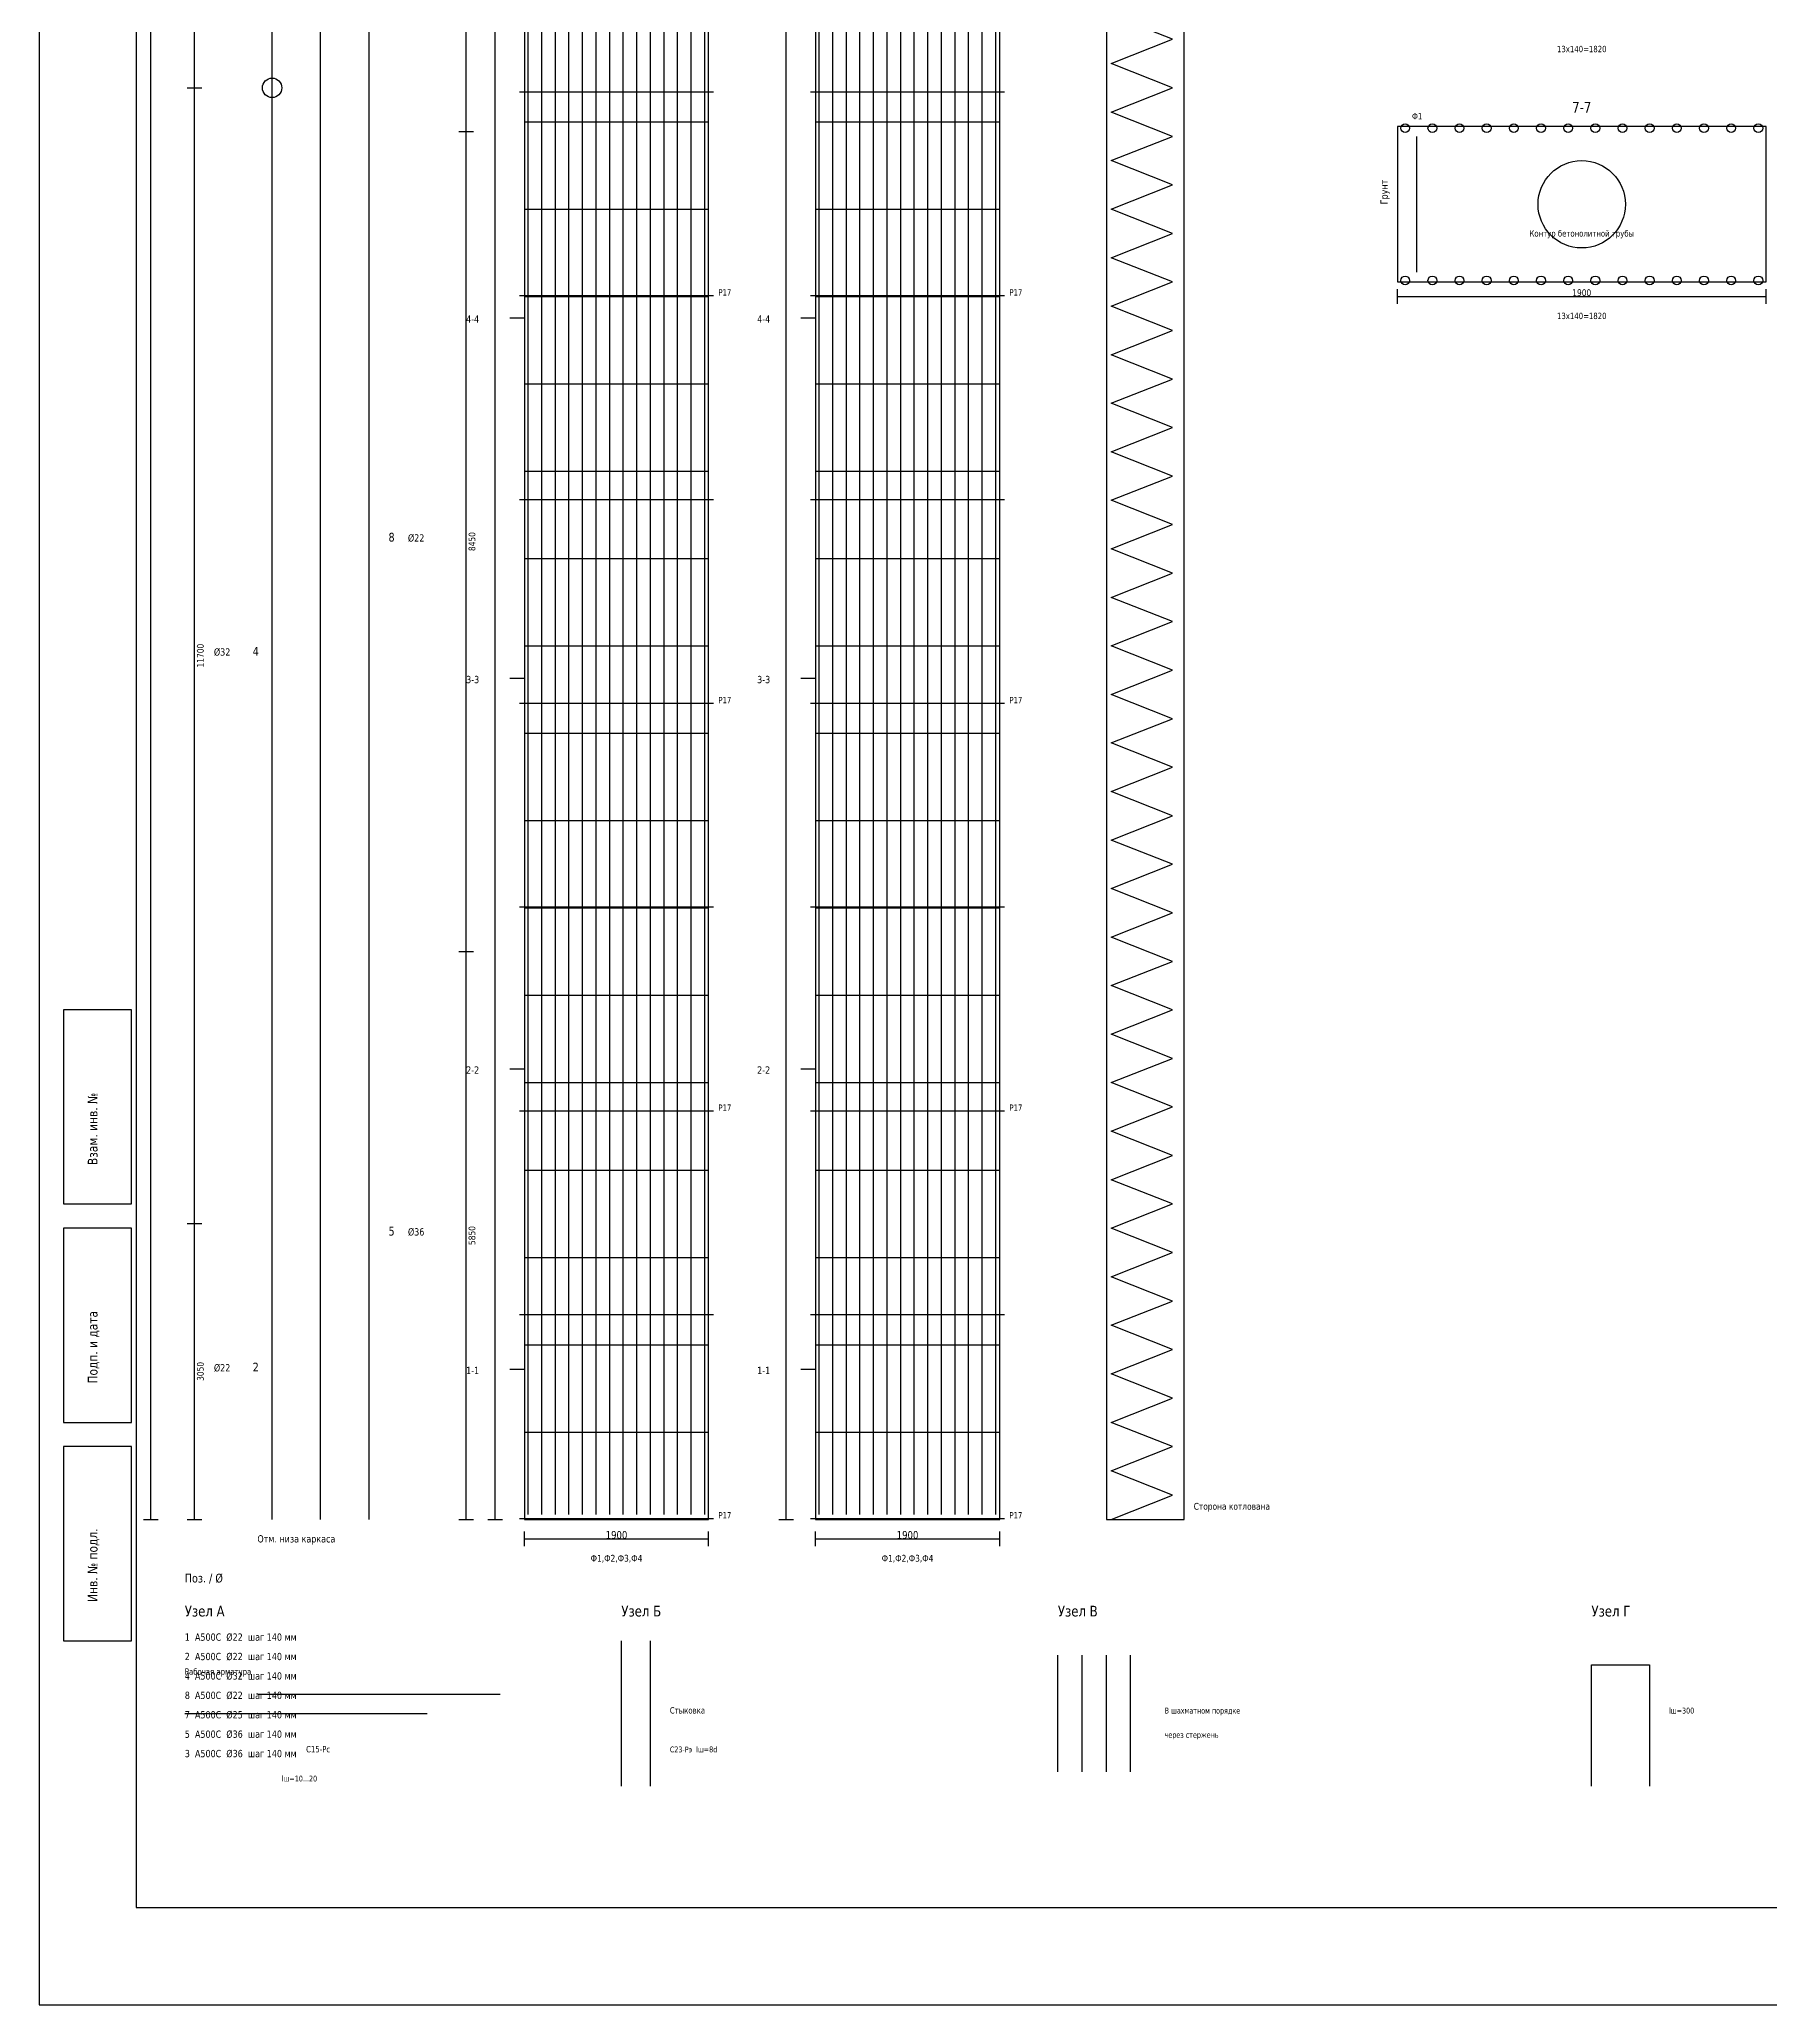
# Model space of a CAD drawing. Header units: millimetres. Extents: x 0 to 1189, y 0 to 841.
# Drawn here: x 0 to 356.8, y 0 to 405 of the extents above; entities that cross this region are included whole.
import ezdxf
from ezdxf.enums import TextEntityAlignment as Align

# ---------------------------------------------------------------- set-up
doc = ezdxf.new("R2010")
doc.units = ezdxf.units.MM
for name, color, linetype in [('CENTER', 8, 'Continuous'), ('DIMS', 8, 'Continuous'), ('EMBEDDED', 2, 'Continuous'), ('FRAME', 7, 'Continuous'), ('GEOMETRY', 7, 'Continuous'), ('REBAR', 1, 'Continuous'), ('SCHEME', 5, 'Continuous'), ('SECTIONS', 3, 'Continuous'), ('TEXT', 7, 'Continuous'), ('TRANSVERSE', 4, 'Continuous')]:
    doc.layers.add(name, color=color, linetype=linetype)
doc.styles.add('GOST', font='DejaVuSans.ttf')

msp = doc.modelspace()

# ---------------------------------------------------------------- linework, layer by layer
at = {"layer": 'CENTER'}
msp.add_line((58, 100), (58, 719), dxfattribs=at)
msp.add_circle((318, 371), 9, dxfattribs=at)
at = {"layer": 'DIMS'}
for p, q in [((23, 100), (23, 719)), ((94, 100), (94, 719)), ((154, 100), (154, 719)), ((32, 395), (32, 629)), ((88, 386), (88, 620)), ((30.5, 395), (33.5, 395)), ((30.5, 395), (33.5, 395)), ((32, 161), (32, 395)), ((86.5, 386), (89.5, 386)), ((86.5, 386), (89.5, 386)), ((88, 217), (88, 386)), ((280, 350.5), (280, 353.5)), ((356, 350.5), (356, 353.5)), ((280, 352), (356, 352)), ((86.5, 217), (89.5, 217)), ((86.5, 217), (89.5, 217)), ((88, 100), (88, 217)), ((30.5, 161), (33.5, 161)), ((30.5, 161), (33.5, 161)), ((32, 100), (32, 161)), ((21.5, 100), (24.5, 100)), ((30.5, 100), (33.5, 100)), ((86.5, 100), (89.5, 100)), ((92.5, 100), (95.5, 100)), ((100, 94.5), (100, 97.5)), ((138, 94.5), (138, 97.5)), ((152.5, 100), (155.5, 100)), ((160, 94.5), (160, 97.5)), ((198, 94.5), (198, 97.5)), ((100, 96), (138, 96)), ((160, 96), (198, 96))]:
    msp.add_line(p, q, dxfattribs=at)
at = {"layer": 'EMBEDDED'}
for p, q in [((99, 394.2), (139, 394.2)), ((159, 394.2), (199, 394.2)), ((284, 357), (284, 385)), ((99, 352.2), (139, 352.2)), ((159, 352.2), (199, 352.2)), ((99, 310.2), (139, 310.2)), ((159, 310.2), (199, 310.2)), ((99, 268.2), (139, 268.2)), ((159, 268.2), (199, 268.2)), ((99, 226.2), (139, 226.2)), ((159, 226.2), (199, 226.2)), ((99, 184.2), (139, 184.2)), ((159, 184.2), (199, 184.2)), ((99, 142.2), (139, 142.2)), ((159, 142.2), (199, 142.2)), ((99, 100.2), (139, 100.2)), ((159, 100.2), (199, 100.2))]:
    msp.add_line(p, q, dxfattribs=at)
at = {"layer": 'FRAME'}
for points in [[(0, 0), (1189, 0), (1189, 841), (0, 841)], [(20, 20), (1169, 20), (1169, 821), (20, 821)], [(5, 165), (19, 165), (19, 205), (5, 205)], [(5, 120), (19, 120), (19, 160), (5, 160)], [(5, 75), (19, 75), (19, 115), (5, 115)]]:
    msp.add_lwpolyline(points, close=True, dxfattribs=at)
at = {"layer": 'GEOMETRY'}
for points in [[(100, 100), (138, 100), (138, 719), (100, 719)], [(160, 100), (198, 100), (198, 719), (160, 719)], [(220, 100), (236, 100), (236, 719), (220, 719)]]:
    msp.add_lwpolyline(points, close=True, dxfattribs=at)
at = {"layer": 'REBAR'}
for p, q in [((100.8, 101), (100.8, 718)), ((103.6, 101), (103.6, 718)), ((106.4, 101), (106.4, 718)), ((109.2, 101), (109.2, 718)), ((112, 101), (112, 718)), ((114.8, 101), (114.8, 718)), ((117.6, 101), (117.6, 718)), ((120.4, 101), (120.4, 718)), ((123.2, 101), (123.2, 718)), ((126, 101), (126, 718)), ((128.8, 101), (128.8, 718)), ((131.6, 101), (131.6, 718)), ((134.4, 101), (134.4, 718)), ((137.2, 101), (137.2, 718)), ((160.8, 101), (160.8, 718)), ((163.6, 101), (163.6, 718)), ((166.4, 101), (166.4, 718)), ((169.2, 101), (169.2, 718)), ((172, 101), (172, 718)), ((174.8, 101), (174.8, 718)), ((177.6, 101), (177.6, 718)), ((180.4, 101), (180.4, 718)), ((183.2, 101), (183.2, 718)), ((186, 101), (186, 718)), ((188.8, 101), (188.8, 718)), ((191.6, 101), (191.6, 718)), ((194.4, 101), (194.4, 718)), ((197.2, 101), (197.2, 718)), ((48, 395), (48, 629)), ((68, 386), (68, 620)), ((48, 161), (48, 395)), ((68, 217), (68, 386)), ((68, 100), (68, 217)), ((48, 100), (48, 161)), ((120, 45), (120, 75)), ((126, 45), (126, 75)), ((210, 48), (210, 72)), ((215, 48), (215, 72)), ((220, 48), (220, 72)), ((225, 48), (225, 72)), ((45, 64), (95, 64)), ((30, 60), (80, 60))]:
    msp.add_line(p, q, dxfattribs=at)
for points in [[(221, 100), (233.6, 105), (221, 110), (233.6, 115), (221, 120), (233.6, 125), (221, 130), (233.6, 135), (221, 140), (233.6, 145), (221, 150), (233.6, 155), (221, 160), (233.6, 165), (221, 170), (233.6, 175), (221, 180), (233.6, 185), (221, 190), (233.6, 195), (221, 200), (233.6, 205), (221, 210), (233.6, 215), (221, 220), (233.6, 225), (221, 230), (233.6, 235), (221, 240), (233.6, 245), (221, 250), (233.6, 255), (221, 260), (233.6, 265), (221, 270), (233.6, 275), (221, 280), (233.6, 285), (221, 290), (233.6, 295), (221, 300), (233.6, 305), (221, 310), (233.6, 315), (221, 320), (233.6, 325), (221, 330), (233.6, 335), (221, 340), (233.6, 345), (221, 350), (233.6, 355), (221, 360), (233.6, 365), (221, 370), (233.6, 375), (221, 380), (233.6, 385), (221, 390), (233.6, 395), (221, 400), (233.6, 405), (221, 410)], [(320, 45), (320, 70), (332, 70), (332, 45)]]:
    msp.add_lwpolyline(points, dxfattribs=at)
for centre in [(281.6, 386.68), (287.2, 386.68), (292.8, 386.68), (298.4, 386.68), (304, 386.68), (309.6, 386.68), (315.2, 386.68), (320.8, 386.68), (326.4, 386.68), (332, 386.68), (337.6, 386.68), (343.2, 386.68), (348.8, 386.68), (354.4, 386.68), (281.6, 355.32), (287.2, 355.32), (292.8, 355.32), (298.4, 355.32), (304, 355.32), (309.6, 355.32), (315.2, 355.32), (320.8, 355.32), (326.4, 355.32), (332, 355.32), (337.6, 355.32), (343.2, 355.32), (348.8, 355.32), (354.4, 355.32)]:
    msp.add_circle(centre, 0.9, dxfattribs=at)
at = {"layer": 'SCHEME'}
msp.add_circle((48, 395), 2, dxfattribs=at)
at = {"layer": 'SECTIONS'}
for p, q in [((97, 347.6), (100, 347.6)), ((157, 347.6), (160, 347.6)), ((97, 273.32), (100, 273.32)), ((157, 273.32), (160, 273.32)), ((97, 192.85), (100, 192.85)), ((157, 192.85), (160, 192.85)), ((97, 130.95), (100, 130.95)), ((157, 130.95), (160, 130.95))]:
    msp.add_line(p, q, dxfattribs=at)
msp.add_lwpolyline([(280, 355), (356, 355), (356, 387), (280, 387)], close=True, dxfattribs=at)
at = {"layer": 'TRANSVERSE'}
for p, q in [((100, 388), (138, 388)), ((160, 388), (198, 388)), ((100, 370), (138, 370)), ((160, 370), (198, 370)), ((100, 352), (138, 352)), ((160, 352), (198, 352)), ((100, 334), (138, 334)), ((160, 334), (198, 334)), ((100, 316), (138, 316)), ((160, 316), (198, 316)), ((100, 298), (138, 298)), ((160, 298), (198, 298)), ((100, 280), (138, 280)), ((160, 280), (198, 280)), ((100, 262), (138, 262)), ((160, 262), (198, 262)), ((100, 244), (138, 244)), ((160, 244), (198, 244)), ((100, 226), (138, 226)), ((160, 226), (198, 226)), ((100, 208), (138, 208)), ((160, 208), (198, 208)), ((100, 190), (138, 190)), ((160, 190), (198, 190)), ((100, 172), (138, 172)), ((160, 172), (198, 172)), ((100, 154), (138, 154)), ((160, 154), (198, 154)), ((100, 136), (138, 136)), ((160, 136), (198, 136)), ((100, 118), (138, 118)), ((160, 118), (198, 118)), ((100, 100), (138, 100)), ((160, 100), (198, 100))]:
    msp.add_line(p, q, dxfattribs=at)

# ---------------------------------------------------------------- texts
at = {"layer": 'DIMS', "style": 'GOST', "width": 0.8}
for s, height, p in [('13х140=1820', 1.3, (318, 403)), ('1900', 1.4, (318, 352.8)), ('13х140=1820', 1.3, (318, 348)), ('1900', 1.6, (119, 96.8)), ('1900', 1.6, (179, 96.8))]:
    msp.add_text(s, height=height, dxfattribs=at).set_placement(p, align=Align.MIDDLE_CENTER)
for s, p in [('8450', (89.2, 301.5)), ('11700', (33.2, 278)), ('5850', (89.2, 158.5)), ('3050', (33.2, 130.5))]:
    msp.add_text(s, height=1.4, rotation=90, dxfattribs=at).set_placement(p, align=Align.MIDDLE_CENTER)
at = {"layer": 'TEXT', "style": 'GOST', "width": 0.8}
for s, height, p in [('Ф1', 1.3, (283, 388.5)), ('Р17', 1.3, (140, 352.2)), ('Р17', 1.3, (200, 352.2)), ('4-4', 1.5, (88, 346.6)), ('4-4', 1.5, (148, 346.6)), ('8', 1.8, (72, 301.5)), ('Ø22', 1.5, (76, 301.5)), ('Ø32', 1.5, (36, 278)), ('4', 1.8, (44, 278)), ('3-3', 1.5, (88, 272.32)), ('3-3', 1.5, (148, 272.32)), ('Р17', 1.3, (140, 268.2)), ('Р17', 1.3, (200, 268.2)), ('2-2', 1.5, (88, 191.85)), ('2-2', 1.5, (148, 191.85)), ('Р17', 1.3, (140, 184.2)), ('Р17', 1.3, (200, 184.2)), ('5', 1.8, (72, 158.5)), ('Ø36', 1.5, (76, 158.5)), ('Ø22', 1.5, (36, 130.5)), ('2', 1.8, (44, 130.5)), ('1-1', 1.5, (88, 129.95)), ('1-1', 1.5, (148, 129.95)), ('Р17', 1.3, (140, 100.2)), ('Р17', 1.3, (200, 100.2)), ('Сторона котлована', 1.4, (238, 102)), ('Поз. / Ø', 1.8, (30, 87)), ('Узел А', 2.2, (30, 80)), ('Узел Б', 2.2, (120, 80)), ('Узел В', 2.2, (210, 80)), ('Узел Г', 2.2, (320, 80)), ('1  A500C  Ø22  шаг 140 мм', 1.5, (30, 75)), ('2  A500C  Ø22  шаг 140 мм', 1.5, (30, 71)), ('Рабочая арматура', 1.3, (30, 68)), ('4  A500C  Ø32  шаг 140 мм', 1.5, (30, 67)), ('8  A500C  Ø22  шаг 140 мм', 1.5, (30, 63)), ('Стыковка', 1.3, (130, 60)), ('В шахматном порядке', 1.2, (232, 60)), ('lш=300', 1.2, (336, 60)), ('7  A500C  Ø25  шаг 140 мм', 1.5, (30, 59)), ('5  A500C  Ø36  шаг 140 мм', 1.5, (30, 55)), ('С15-Рс', 1.3, (55, 52)), ('С23-Рэ  lш=8d', 1.2, (130, 52)), ('через стержень', 1.2, (232, 55)), ('3  A500C  Ø36  шаг 140 мм', 1.5, (30, 51)), ('lш=10...20', 1.2, (50, 46))]:
    msp.add_text(s, height=height, dxfattribs=at).set_placement(p)
for s, height, p in [('7-7', 2.2, (318, 391)), ('Контур бетонолитной трубы', 1.3, (318, 365)), ('Отм. низа каркаса', 1.5, (53, 96)), ('Ф1,Ф2,Ф3,Ф4', 1.4, (119, 92)), ('Ф1,Ф2,Ф3,Ф4', 1.4, (179, 92))]:
    msp.add_text(s, height=height, dxfattribs=at).set_placement(p, align=Align.MIDDLE_CENTER)
for s, height, p in [('Грунт', 1.5, (278, 371)), ('Взам. инв. №', 2, (12, 173)), ('Подп. и дата', 2, (12, 128)), ('Инв. № подл.', 2, (12, 83))]:
    msp.add_text(s, height=height, rotation=90, dxfattribs=at).set_placement(p)

doc.saveas('drawing.dxf')
